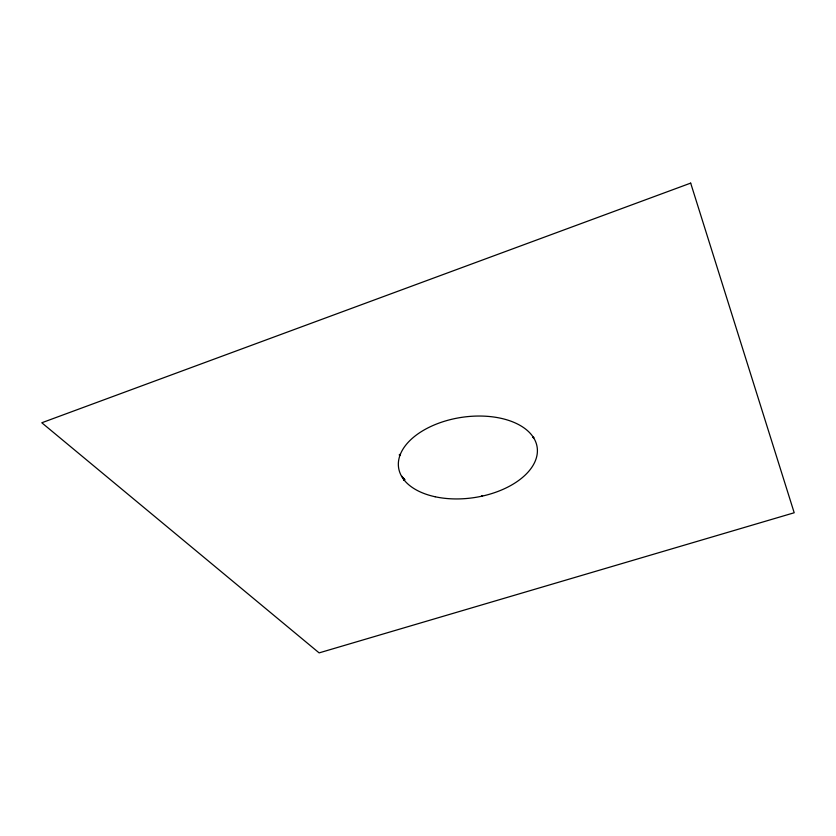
<?xml version="1.0" encoding="UTF-8"?>
<svg xmlns="http://www.w3.org/2000/svg" width="836" height="836" viewBox="0 0 836 836"><rect width="100%" height="100%" fill="white"/><g stroke="black" fill="none" stroke-linecap="round" stroke-linejoin="round"><path stroke-width="1.25" d="M403.809 480.021L404.802 479.76M403.767 479.916L404.781 479.665M399.88 455.547L400.454 454.868L399.911 455.306A59.011 28.278 52.3 0 1 399.786 454.345M404.101 479.132L404.342 480.292A70.015 49.888 -4.2 0 1 402.043 476.29M403.548 478.171A69.984 66.629 29.7 0 0 404.342 480.292A69.994 57.527 1.9 0 1 402.921 477.46M403.318 477.941A69.973 63.149 11.7 0 0 404.342 480.292A69.963 67.726 48.5 0 1 403.652 478.265M533.096 437.541C534.601 438.712 533.619 436.12 533.075 437.573M399.326 454.92L400.454 454.857L399.326 454.92M481.546 495.748L482.581 495.57L481.578 495.685M690.682 183.115L41.8 422.765L319.122 652.885L794.2 512.761L690.682 183.115M435.117 496.751A70.036 40.609 -8.4 0 0 537.37 449.381A70.036 40.609 -8.4 0 0 431.136 426.339A70.036 40.609 -8.4 0 0 435.117 496.751"/></g></svg>
